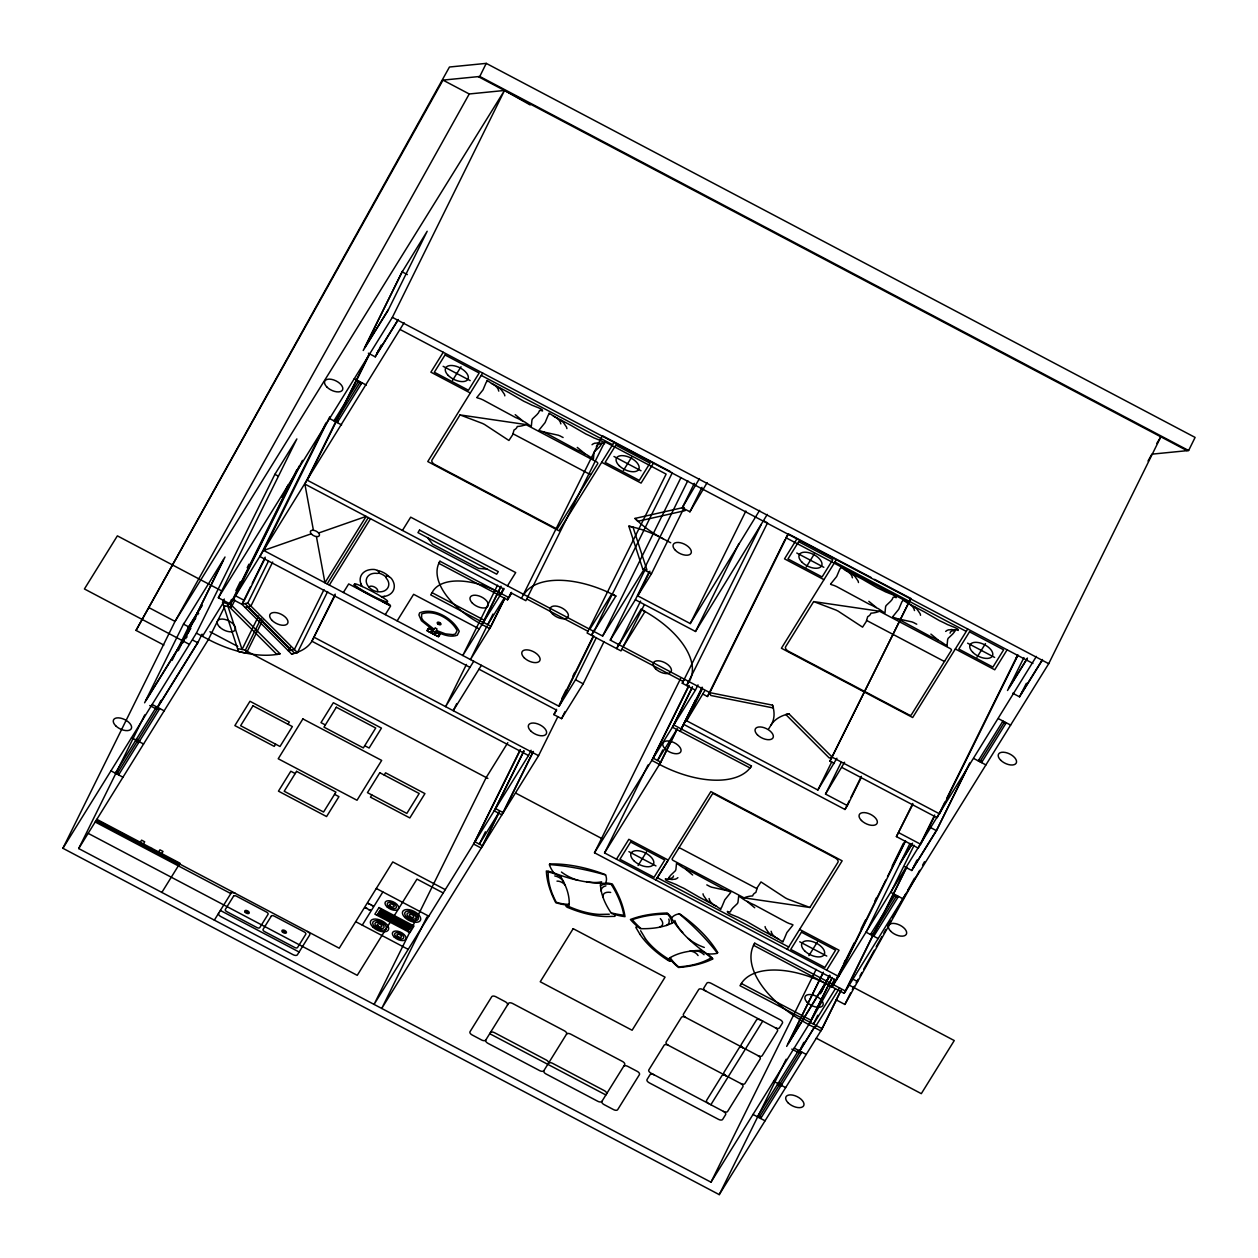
<?xml version="1.0" encoding="UTF-8"?>
<svg xmlns="http://www.w3.org/2000/svg" width="1258" height="1258" viewBox="0 0 1258 1258"><rect width="100%" height="100%" fill="white"/><g stroke="black" fill="none" stroke-linecap="round" stroke-linejoin="round"><path stroke-width="1.5" d="M593.399 459.013L594.028 452.723A6.699 3.507 26.3 0 0 594.389 451.764L599.233 447.156A20.207 10.583 26.3 0 1 600.443 445.772L601.654 443.288A3.381 1.777 26.3 0 1 604.595 443.744L604.296 442.501A8.948 4.686 26.3 0 1 602.802 441.605A15.961 8.366 26.3 0 1 600.679 440.583L597.141 439.199A23.996 12.564 26.3 0 0 593.98 437.941A67.618 35.428 26.3 0 0 585.976 434.057L573.271 426.698A15.096 7.91 26.3 0 1 571.557 425.66L552.828 415.769A5.346 2.799 26.3 0 0 551.051 414.401A2.862 1.494 26.3 0 1 549.683 413.457A2.485 1.305 26.3 0 1 548.975 413.19M947.038 645.684L947.667 639.41A6.699 3.507 26.3 0 0 948.045 638.451L952.888 633.843A20.207 10.583 26.3 0 1 954.083 632.459L955.294 629.975A3.381 1.777 26.3 0 1 958.234 630.431L957.951 629.173A8.948 4.686 26.3 0 1 956.442 628.292A15.961 8.366 26.3 0 1 954.335 627.27L950.781 625.871A23.996 12.564 26.3 0 0 947.62 624.628A67.618 35.428 26.3 0 0 939.616 620.744L926.91 613.369A15.096 7.91 26.3 0 1 925.196 612.347L906.468 602.456A5.346 2.799 26.3 0 0 904.691 601.088A2.862 1.494 26.3 0 1 903.323 600.129A2.485 1.305 26.3 0 1 902.631 599.862M436.903 629.047L435.551 632.805A2.516 1.321 26.3 0 1 435.331 634.016A2.516 1.321 26.3 0 1 433.114 633.812M163.839 645.055L136.037 630.4L449.452 67.02L486.248 63.372L1195.1 437.422L1188.621 450.521L1151.841 454.169L1148.019 461.026M841.35 989.952L822.197 1028.714L719.246 1194.628L62.9 848.285L175.035 621.405L469.234 93.973L504.505 90.466L530.168 104.933M183.825 623.386L144.591 702.797L190.839 628.277M834.51 979.337L810.168 1022.361L710.99 1182.19L78.704 848.552L144.764 714.89M172.11 660.371L188.26 627.553L201.642 605.979M186.986 632.617L189.596 627.349M182.363 643.153L184.045 639.756M223.389 560.014L185.807 636.171L186.907 636.752M182.3 643.404L225.009 557.011L183.589 624.172L190.461 627.805M149.749 705.518L156.621 709.135L160.882 700.517M62.9 848.285L196.405 633.136L274.889 474.329L296.857 438.932L218.373 597.739L230.403 604.092L280.047 653.783L276.933 654.49L227.289 604.799L230.403 604.092L404.117 322.74M156.621 709.135L197.805 642.775L202.066 634.142M136.037 630.4L442.989 80.119L479.77 76.471L486.248 63.372M262.78 620.068L246.379 653.216L238.548 651.66L222.572 602.535L224.301 599.044M224.82 606.34L208.435 639.489L78.704 848.552M229.789 602.975L231.535 599.453M235.891 590.647L240.231 581.825M247.197 567.735L248.942 564.213M282.028 497.272L288.129 484.943M223.578 605.601L231.409 607.174L230.403 604.092L296.825 469.721M299.215 466.01L233.155 599.673L241.898 604.296L291.541 653.987L297.454 652.65L327.646 591.574M302.486 460.381L235.561 595.805L244.304 600.412L264.998 558.536M231.409 607.174L234.884 600.113M325.979 422.877L259.919 556.539L469.957 667.369M596.386 637.554L575.519 679.76L559.055 706.304L263.693 550.454L329.753 416.791M402.45 271.083L363.216 350.495L387.92 310.679L427.17 231.268L402.198 271.87L364.836 347.491L388.172 309.893M268.504 561.068L247.81 602.959L241.898 604.296L250.531 586.841M252.245 583.35L265.186 557.168M313.415 530.278L304.876 484.078L369.207 353.938M369.868 353.577L307.282 480.21L602.629 636.061L643.829 569.701L687.812 480.698M218.373 597.739L392.37 317.346L504.505 90.466L175.035 621.405L148.774 607.551M272.687 562.027L250.908 606.057L245.011 607.394M368.358 353.215L375.246 356.847L378.658 349.944M381.205 345.054L376.865 353.844L398.173 319.516M258.582 616.011L242.039 649.474L228.044 606.498M246.379 653.216L245.389 650.15L261.066 618.433M290.189 647.351L288.444 650.873L294.356 649.537L323.966 589.64M335.194 594.106L311.905 641.234A79.223 41.514 26.3 0 1 291.541 653.987M531.112 750.255L528.502 755.523L311.905 641.234L335.021 595.474M497.555 585.159L462.787 655.512L503.971 589.137L304.876 484.078M504.332 598.902L489.661 628.575L482.003 624.534L500.983 586.149M484.251 620.556L500.794 587.093M503.342 588.728L499.851 595.773L507.509 599.814L511.629 593.178L525.844 600.679L604.878 441.778L666.127 474.109L587.109 633.01L621.012 650.905L644.316 604.752M503.813 588.335L501.219 593.572A56.83 29.783 26.3 0 0 432.076 592.675L430.692 594.892L483.214 622.6M466.451 664.428L445.584 706.634L473.731 661.283M486.956 626.138L470.445 659.554L491.029 626.358L504.961 598.179M492.979 614.061L487.758 624.628L504.222 598.085M507.509 599.814L511 592.77M511.471 592.376L508.877 597.613L439.97 561.241L438.696 563.285L499.961 595.616M456.717 703.631L453.242 710.676L481.389 665.325M521.472 598.383L602.362 435.693L670.671 471.734M426.918 916.988L381.724 1008.444L538.566 755.696L557.687 717.013M520.167 749.784L473.59 844.024L481.248 848.065L499.363 811.41M520.246 750.193L474.958 841.806L482.616 845.848L499.159 812.369M523.784 750.932L494.19 810.828L501.848 814.87L533.188 751.451M524.02 751.026L495.558 808.627L503.216 812.668L533.408 751.576M485.431 831.79L479.345 844.118L498.561 813.14M594.075 630.085L591.48 635.321L615.854 596.056L611.813 593.918L589.845 629.314M593.886 631.453L672.37 472.646M604.044 641.596L583.177 683.802L561.555 718.648L553.897 714.607L556.508 709.323M561.728 698.772L566.069 689.982M573.019 675.908L574.764 672.401M559.26 704.905L593.147 636.312M559.055 706.304L593.823 635.966M561.555 718.648L565.031 711.603M602.629 636.061L680.861 477.788M871.149 577.532L788.326 533.832L709.842 692.639L710.754 695.47L773.418 707.987L772.506 705.14L709.842 692.639L610.287 640.102L645.055 569.764M610.287 640.102L635.353 599.736L649.254 571.604M759.628 510.355L690.265 623.575L637.743 595.867L649.914 571.242M699.464 478.606L682.261 507.76L685.123 510.622L637.853 521.284L634.991 518.422L682.261 507.76L694.337 483.324M637.743 595.867L651.471 573.742L684.258 507.43M619.235 643.357L616.64 648.593L641.014 609.328L645.055 611.467L623.087 646.864M619.046 644.725L640.605 601.104M682.261 507.76L689.919 511.802L701.995 487.365M707.122 482.647L689.919 511.802M690.265 623.575L745.884 511.015M635.353 599.736L695.517 631.485L738.965 543.55M885.805 880.081L836.255 980.328L594.499 852.767L680.547 678.644M698.017 684.887L695.407 690.155L682.276 683.236L684.022 679.713M761.294 524.334L682.276 683.236M767.286 514.396L695.517 631.485M688.378 682.056L686.648 685.547L767.537 522.856L764.125 521.064M905.587 841.036L838.661 976.46L604.563 852.924L648.027 764.99M688.912 685.358L651.817 760.398L659.475 764.439A79.238 41.514 26.3 0 0 751.451 765.98L750.177 768.025L672.401 727.218L692.435 686.695M688.881 685.956L653.185 758.181L660.843 762.222L677.386 728.759M691.9 688.362L673.785 725.001L751.451 765.98M662.793 749.925L657.572 760.492L676.788 729.53L659.475 764.439M695.737 699.542L680.059 731.26L702.436 687.686M681.443 729.042L702.137 687.167M836.916 758.228L817.857 790.024L686.585 720.755L702.231 689.085M686.585 720.755L704.779 690.705M703.065 694.196L707.436 696.507L785.071 539.446M834.321 763.464L829.95 761.169L910.839 598.478L874.609 579.356M829.95 761.169L910.839 598.478M817.857 790.024L831.758 761.876M861.195 777.68L847.389 805.607L825.515 794.065L841.162 762.395M825.515 794.065L844.59 762.238M684.179 724.624L844.983 809.476L849.307 800.748M851.021 797.258L861.368 776.312M710.99 1182.19L816.159 969.399M800.308 1018.76L786.659 1046.389L829.557 976.57M802.022 1015.316L823.345 972.167M823.046 973.047L788.279 1043.385L829.84 975.721M719.246 1194.628L786.171 1059.205M934.663 814.995L918.277 848.144L896.404 836.601L912.789 803.453M896.404 836.601L912.6 804.806M820.373 993.804L829.069 976.224M821.238 992.483L829.745 975.123M840.674 990.785L820.829 1030.931L808.8 1024.578L832.088 977.45M822.197 1028.714L810.168 1022.361L831.931 978.315M791.817 1049.109L798.704 1052.742L803.815 1042.379M817.794 1015.285L813.439 1024.091L835.406 988.694M810.168 1022.361L739.987 985.706L741.355 983.489A75.04 39.312 26.3 0 1 832.136 986.964L835.611 979.919M843.458 964.068L845.203 960.546M833.504 984.762L843.002 965.562M844.716 962.071L854.213 942.871M861.101 928.907L865.425 920.18M874.908 900.995L876.637 897.504M892.158 866.086L903.37 843.395M887.535 876.574L904.927 841.398M909.99 843.442L866.117 932.209L878.147 938.562M914.11 845.282L890.821 892.394L902.851 898.747M906.782 867.202L845.533 991.1L754.753 943.201L753.479 945.245L844.165 993.317L905.98 868.24M934.49 816.363L920.683 844.275L898.81 832.733M836.193 999.874L844.889 1004.45L850.55 992.987M944.915 802.022L937.163 817.731L841.979 767.506M946.645 798.531L1017.376 655.434M904.911 866.872L911.783 870.505L916.909 860.142M969.776 763.071L936.738 829.903L913.402 867.501M911.783 870.505L936.487 830.689L969.761 763.354M1023.918 657.604L1007.516 690.5L1027.078 658.972M832.136 986.964L1036.388 656.393M1012.674 693.221L1019.546 696.838L1026.386 683.298M844.165 993.317L1048.716 663.689L1160.851 436.825L1156.7 443.508M384.602 602.881L389.98 604.941L386.206 602.378M720.944 909.22A2.485 1.305 26.3 0 0 720.236 908.952A2.862 1.494 26.3 0 0 718.868 907.993A5.346 2.799 26.3 0 1 717.091 906.625L698.363 896.75A15.096 7.91 26.3 0 0 696.665 895.712L683.943 888.337A67.618 35.428 26.3 0 1 675.939 884.468A23.996 12.564 26.3 0 1 672.778 883.21L669.24 881.811A15.961 8.366 26.3 0 0 667.117 880.804A8.948 4.686 26.3 0 0 665.624 879.908L665.403 878.697A3.381 1.777 26.3 0 0 668.297 879.106L669.476 876.622A20.207 10.583 26.3 0 0 670.687 875.238L675.53 870.63A6.699 3.507 26.3 0 1 675.892 869.671L676.521 863.397L678.77 864.686A22.754 11.92 26.3 0 0 681.254 866.432A11.857 6.211 26.3 0 1 683.094 867.674A14.451 7.579 26.3 0 1 687.135 869.687A22.786 11.935 26.3 0 0 692.262 872.14L725.017 889.846A14.451 7.564 26.3 0 1 727.155 890.774A4.482 2.343 26.3 0 1 728.193 891.089A7.595 3.978 26.3 0 0 729.546 891.482A8.664 4.545 26.3 0 0 730.819 891.985A1.918 1.006 26.3 0 0 730.709 892.52L724.828 899.8L721.605 907.458A3.255 1.698 26.3 0 0 720.976 908.103L720.661 908.622M852.311 989.637L854.229 986.209M856.132 982.781L858.05 979.353M859.969 975.925L861.872 972.497M863.79 969.069L874.31 950.215M876.213 946.787L881.952 936.502M883.871 933.074L885.774 929.646M887.692 926.218L890.57 921.06M892.472 917.632L898.212 907.348M900.13 903.92L905.854 893.636M907.773 890.208L914.472 878.21M844.889 1004.45L919.708 870.3M922.586 865.158L924.488 861.746M202.161 605.334L197.396 613.008L198.497 613.589M192.584 622.537L194.581 619.329M195.902 617.772L189.235 628.528L188.134 627.946L196.72 614.124L197.805 614.69M146.211 699.794L186.027 635.636M177.252 650.355L183.92 639.599M185.571 636.957L189.376 630.808M115.327 773.167L156.511 706.792M333.952 420.864L358.656 381.048M158.241 706.147L198.056 641.989M375.246 356.847L397.89 320.334M116.963 774.032L158.146 707.656M202.428 636.312L224.396 600.915M335.587 421.729L360.291 381.913M118.614 774.897L159.797 708.521M337.223 422.594L361.942 382.778M241.898 604.296L244.304 600.412M443.241 352.271L430.881 372.179L470.256 392.952M140.251 842.341L141.604 840.155L144.686 841.791L143.333 843.961M149.183 849.307L150.284 847.546M150.803 850.172L151.903 848.395M158.571 852.012L159.923 849.826L163.005 851.446L161.653 853.632M452.597 380.325L461.01 366.77M327.143 583.932L368.327 517.557M329.329 585.08L370.512 518.721M343.387 592.487L348.702 583.932L390.609 606.041L385.294 614.612M482.679 373.076L427.767 461.56L559.039 530.829L614.061 442.407M161.842 892.425L179.973 863.208L96.835 819.335M460.019 414.904L431.966 460.129A4.953 2.595 26.3 0 0 434.969 464.642L555.36 528.171A1.981 1.038 26.3 0 0 557.656 528.218L597.723 463.652A1.981 1.038 26.3 0 0 596.528 461.843L525.844 424.544L460.019 414.904L482.695 423.521A5.755 3.019 26.3 0 0 484.346 424.355L508.924 440.473L512.651 434.796L514.066 429.937A17.832 9.341 26.3 0 0 517.274 426.493A37.142 19.468 26.3 0 0 525.844 424.544M402.45 530.436L410.69 517.164L515.701 572.579L507.461 585.851M275.628 744.17L274.244 746.387L234.869 725.599L249.965 701.272L289.356 722.045L287.972 724.262M397.151 620.87L413.63 594.311L479.267 628.937M214.347 920.133L232.07 891.576M427.044 630.447L428.27 628.465M427.327 630.604L428.569 628.607M438.397 636.438L439.64 634.457M438.696 636.595L439.923 634.614M371.833 794.946L370.465 797.163L409.841 817.936L424.937 793.609L385.561 772.821L384.193 775.038M623.418 470.476L631.831 456.921M362.273 925.133L382.857 891.953M653.437 463.196L641.077 483.103L601.701 462.315M377.07 915.321L381.19 908.685M507.807 742.692L486.186 777.538L374.066 1004.403L528.502 755.523M407.702 931.486L411.806 924.85M553.897 714.607L556.649 710.172L478.984 669.193M788.326 533.832L785.92 537.701L908.449 602.346M594.499 852.767L695.407 690.155M485.761 1040.052L508.484 1003.412A3.57 1.871 26.3 0 1 512.635 1003.491L564.417 1030.821A3.57 1.871 26.3 0 1 566.572 1034.076A3.57 1.871 26.3 0 1 570.707 1034.139L622.506 1061.469A3.57 1.871 26.3 0 1 624.66 1064.724L601.922 1101.348A3.57 1.871 26.3 0 1 597.786 1101.285L546.003 1073.955A3.57 1.871 26.3 0 1 543.849 1070.7A3.57 1.871 26.3 0 1 539.698 1070.637L487.915 1043.307A3.57 1.871 26.3 0 1 485.761 1040.052A3.57 1.871 26.3 0 1 481.61 1039.989L472.159 1034.988A3.57 1.871 26.3 0 1 470.005 1031.733L491.752 996.698A3.57 1.871 26.3 0 1 495.888 996.761L505.339 1001.761A3.57 1.871 26.3 0 1 507.509 1005.016M796.88 538.959L784.52 558.866L823.911 579.639M604.563 852.924L660.843 762.222M707.436 696.507L709.842 692.639M616.483 859.214L628.843 839.306L668.218 860.079L655.858 879.987L710.88 791.565L842.152 860.834L787.241 949.334M806.236 567.012L814.649 553.457M638.089 865.488L646.502 851.933M836.318 559.763L781.407 648.247L912.679 717.516L967.701 629.094M813.659 601.591L785.605 646.801A4.953 2.595 26.3 0 0 788.609 651.329L908.999 714.859A1.981 1.038 26.3 0 0 911.295 714.906L951.362 650.339A1.981 1.038 26.3 0 0 950.167 648.53L879.484 611.231L813.659 601.591L836.35 610.209A5.755 3.019 26.3 0 0 837.985 611.042L862.563 627.144L866.29 621.468L867.705 616.624A17.832 9.341 26.3 0 0 870.929 613.181A37.142 19.468 26.3 0 0 879.484 611.231M543.849 1070.7L566.572 1034.076M768.701 728.838L771.091 724.97A69.332 36.325 26.3 0 1 788.908 713.805L832.356 757.285L939.553 813.863L1018.052 655.056L1015.646 658.925M844.983 809.476L847.389 805.607M809.9 907.49L837.954 862.28A4.953 2.595 26.3 0 0 834.95 857.752L714.56 794.223A1.981 1.038 26.3 0 0 712.264 794.191L672.197 858.758A1.981 1.038 26.3 0 0 673.392 860.566L744.076 897.866L809.9 907.49L787.225 898.888A5.755 3.019 26.3 0 0 785.574 898.039L760.996 881.937L757.269 887.613L755.854 892.457A17.832 9.341 26.3 0 0 752.646 895.916A37.142 19.468 26.3 0 0 744.076 897.866M977.057 657.163L985.47 643.609M710.849 1104.744L762.741 1021.119M808.91 955.624L817.323 942.069M1007.076 649.883L994.732 669.791L955.341 649.002M826.679 970.138L839.039 950.23L799.663 929.442M901.373 861.164L912.537 843.175M1009.136 687.497L1027.409 658.06M899.753 864.152L912.113 844.244M757.395 1116.758L798.594 1050.383M870.489 934.521L895.193 894.705M978.252 760.87L1002.972 721.038M800.324 1049.738L814.602 1026.717M1021.166 693.85L1042.473 659.506M798.704 1052.742L814.146 1027.849M1019.546 696.838L1042.206 660.34M759.046 1117.623L800.23 1051.263M814.807 1027.755L839.526 987.923M872.124 935.386L896.844 895.57M979.888 761.735L1004.607 721.903M760.681 1118.488L801.865 1052.128M873.775 936.251L898.479 896.435M981.539 762.6L1006.243 722.768M354.52 584.168L354.237 584.64A1.651 0.865 26.3 0 0 354.772 585.851A26.041 13.634 26.3 0 0 358.75 588.681L363.263 591.386A122.136 64.001 26.3 0 0 376.299 598.305L381.111 600.522A26.041 13.634 26.3 0 0 385.781 602.283A1.651 0.865 26.3 0 0 387.197 602.11L387.48 601.639A1.651 0.865 26.3 0 0 386.945 600.428A26.041 13.634 26.3 0 0 382.951 597.597L378.438 594.892A122.136 64.001 26.3 0 0 365.418 587.973L360.59 585.756A26.041 13.634 26.3 0 0 355.935 583.995A1.651 0.865 26.3 0 0 354.52 584.168A1.651 0.865 26.3 0 0 355.055 585.395A26.041 13.634 26.3 0 0 359.033 588.209L363.546 590.93A122.136 64.001 26.3 0 0 376.582 597.833L381.41 600.066A26.041 13.634 26.3 0 0 386.064 601.827A1.651 0.865 26.3 0 0 387.48 601.639M902.898 600.459L902.599 600.821A3.255 1.698 26.3 0 1 901.97 601.623L898.731 609.281L892.85 616.562A1.918 1.006 26.3 0 1 892.645 616.986M434.969 628.088L432.186 631.029A2.516 1.321 26.3 0 0 431.164 631.815A2.516 1.321 26.3 0 0 432.485 633.466L427.138 630.808M549.259 413.788L548.944 414.291A3.255 1.698 26.3 0 1 548.315 414.936L545.091 422.609L539.21 429.89A1.918 1.006 26.3 0 1 539.006 430.299M782.791 941.346L783.042 940.921A3.255 1.698 26.3 0 1 783.671 940.213L786.895 932.555L792.776 925.275A1.918 1.006 26.3 0 1 792.98 924.85A8.664 4.545 26.3 0 1 791.612 924.237A7.595 3.978 26.3 0 1 790.26 923.844A4.482 2.343 26.3 0 0 789.222 923.529A14.451 7.564 26.3 0 0 787.083 922.601L754.328 904.895A22.786 11.935 26.3 0 1 749.202 902.442A14.451 7.579 26.3 0 0 745.161 900.429A11.857 6.211 26.3 0 0 743.321 899.187A22.754 11.92 26.3 0 1 740.836 897.441L738.698 896.136L737.959 902.426A6.699 3.507 26.3 0 0 737.597 903.386L732.754 907.993A20.207 10.583 26.3 0 1 731.543 909.377L730.332 911.877A3.381 1.777 26.3 0 1 727.391 911.405L727.737 912.648A8.948 4.686 26.3 0 1 729.184 913.56A15.961 8.366 26.3 0 1 731.307 914.566L734.845 915.966A23.996 12.564 26.3 0 0 738.006 917.224A67.618 35.428 26.3 0 0 746.01 921.092L758.731 928.467A15.096 7.91 26.3 0 1 760.43 929.505L779.158 939.38A5.346 2.799 26.3 0 0 780.935 940.748A2.862 1.494 26.3 0 1 782.303 941.707A2.485 1.305 26.3 0 1 783.011 941.975M487.192 381.032L486.877 381.536A3.255 1.698 26.3 0 1 486.248 382.18L483.025 389.854L477.144 397.135A1.918 1.006 26.3 0 1 476.939 397.544M840.831 567.72L840.517 568.223A3.255 1.698 26.3 0 1 839.904 568.868L836.664 576.541L830.783 583.822A1.918 1.006 26.3 0 1 830.579 584.231M263.693 550.454L311.213 533.832M318.62 533.015L366.141 516.409L324.957 582.769L316.418 536.584M788.908 713.805L785.794 714.513L829.242 757.992L832.356 757.285M637.35 926.659L636.406 926.847A1.667 0.865 26.3 0 0 636.281 928.137L639.756 934.002M670.184 961.065L671.064 960.876M428.491 628.34L432.752 630.431M438.444 636.721L427.437 631.044M609.297 914.22L599.468 914.424A54.896 28.761 26.3 0 1 569.748 906.908L567.94 906.059M487.082 569.103L478.559 568.396L432.548 544.116L427.563 537.685M543.645 431.981L558.41 435.252A5.74 3.003 26.3 0 0 559.936 435.85A26.937 14.121 26.3 0 0 563.112 437.517M897.284 618.669L912.05 621.939A5.74 3.003 26.3 0 0 913.575 622.537A26.937 14.121 26.3 0 0 916.752 624.204M726.275 890.428L711.509 887.157A5.74 3.003 26.3 0 0 709.984 886.56A26.937 14.121 26.3 0 0 706.807 884.893M628.827 526.19L632.963 527.008L646.942 570L642.807 569.166L628.827 526.19A69.332 36.325 26.3 0 1 662.038 538.204L670.703 542.764M222.572 602.535L230.403 604.092M237.558 648.593L245.389 650.15M701.775 950.828L700.848 950.435A96.441 50.524 26.3 0 0 669.366 958.14A42.096 22.062 26.3 0 0 678.518 967.481A151.432 79.348 26.3 0 0 712.956 958.879A17.25 9.042 26.3 0 0 707.342 954.004M435.976 631.595C442.533 634.394 450.16 637.806 457.299 635.211L459.249 631.296C452.88 618.181 433.696 607.095 419.622 612.85L418.914 614.958L421.399 620.666L433.098 630.069M436.4 630.447L445.489 633.875L452.943 634.645L455.427 633.953L457.11 630.572C451.135 619.046 434.277 609.202 421.619 613.967L421.634 618.134L423.38 620.807L433.963 629.157M479.77 76.471L1188.621 450.521M478.244 76.612L1187.096 450.679M442.989 80.119L469.234 93.973M402.198 271.87L407.356 274.59M392.37 317.346L1048.716 663.689M400.642 329.785L1032.912 663.422M481.232 375.387L612.504 444.656M834.887 562.074L966.144 631.343M443.146 366.33L470.193 380.608M613.967 456.481L641.014 470.759M796.786 553.017L823.833 567.295M967.606 643.168L994.653 657.431M512.949 433.758L589.043 473.904A1.981 1.038 26.3 0 0 591.339 473.936M866.589 620.43L942.682 660.592A1.981 1.038 26.3 0 0 944.978 660.623M354.284 378.737L366.314 385.09M998.585 718.743L1010.63 725.08M358.137 381.882L361.423 383.611M1002.453 721.872L1005.74 723.602M642.807 569.166L651.471 573.742M334.455 420.03L337.742 421.76M978.771 760.036L982.058 761.766M329.565 418.552L341.61 424.905M973.881 758.558L985.91 764.911M526.882 599.028L588.131 631.359M622.05 649.254L683.298 681.569M274.889 474.329L278.332 476.137M929.615 827.056L936.487 830.689M432.076 592.675L484.582 620.383M483.371 622.333L491.029 626.358M575.519 679.76L583.177 683.802M435.441 628.104L436.636 628.717M428.947 628.623L432.626 630.557M439.435 634.158L435.755 632.208L439.891 634.331M433.051 633.812L438.02 636.438M894.69 895.539L897.96 897.269M314.311 637.366L538.566 755.696M222.383 591.276L117.371 535.861L84.428 588.964L189.439 644.379M871.008 933.688L874.279 935.433M756.97 888.651L680.877 848.505A1.981 1.038 26.3 0 0 678.581 848.458M197.522 612.615L198.622 613.196M628.906 851.65L655.953 865.929M799.726 941.786L826.773 956.064M209.944 631.752L237.731 646.423M246.426 650.999L487.868 778.419M515.654 793.09L602.503 838.913M188.26 627.553L189.345 628.135L178.322 650.575L177.236 650.009M852.704 979.007L857.626 981.617M196.405 633.136L208.435 639.489A79.238 41.514 26.3 0 0 280.047 653.783M657.415 877.738L788.687 947.007M849.244 985.14L954.256 1040.555L921.312 1093.658L816.3 1038.227M192.647 640.055L197.805 642.775M185.697 636.564L186.782 637.146M184.879 638.073L185.98 638.639M325.35 724.938L320.979 722.627L333.339 702.719L381.457 728.115L369.113 748.023L364.726 745.711M741.355 983.489L811.3 1020.411M295.19 773.544L290.802 771.233L278.458 791.156L326.577 816.552L338.937 796.644L334.565 794.333M775.353 1027.77L702.892 989.543A3.57 1.871 26.3 0 0 698.74 989.464L683.424 1014.152A3.57 1.871 26.3 0 0 685.594 1017.408L758.055 1055.651A3.57 1.871 26.3 0 0 762.191 1055.714L777.507 1031.025A3.57 1.871 26.3 0 0 775.353 1027.77A3.57 1.871 26.3 0 0 779.488 1027.849L782.445 1023.069A3.57 1.871 26.3 0 0 780.29 1019.813L710.974 983.237A3.57 1.871 26.3 0 0 706.839 983.158L703.867 987.939A3.57 1.871 26.3 0 0 706.037 991.194M152.139 704.48L164.169 710.833M155.992 707.625L159.279 709.355M794.207 1048.087L806.236 1054.424M798.075 1051.216L801.346 1052.946M445.269 889.642L392.763 861.934L339.235 948.217L96.379 820.059M443.209 892.96L416.964 879.106L357.241 975.343L88.139 833.346M136.43 739.154L139.717 740.883M131.54 737.675L143.569 744.013M135.408 740.805L138.679 742.534M778.513 1082.745L781.784 1084.475M773.623 1081.267L785.652 1087.62M777.475 1084.396L780.762 1086.141M376.299 888.478L428.805 916.186M740.758 1083.515A3.57 1.871 26.3 0 1 742.912 1086.77L727.596 1111.459A3.57 1.871 26.3 0 1 723.46 1111.396L650.999 1073.153A3.57 1.871 26.3 0 1 648.829 1069.898L664.145 1045.209A3.57 1.871 26.3 0 1 668.297 1045.288L740.758 1083.515A3.57 1.871 26.3 0 0 744.893 1083.594L760.209 1058.906A3.57 1.871 26.3 0 0 758.055 1055.651M380.498 909.786L411.13 925.951M379.806 910.902L410.438 927.067M115.846 772.333L119.117 774.063M379.13 912.003L409.762 928.168M110.956 770.855L122.985 777.208M378.438 913.104L409.07 929.269M377.746 914.22L408.378 930.385M757.914 1115.925L761.2 1117.654M753.023 1114.446L765.053 1120.799M355.7 921.674L408.205 949.381M95.734 821.112L178.872 864.985M95.183 821.993L230.827 893.573M489.708 1033.683L605.884 1094.979M220.354 910.446L299.121 952.007M669.209 959.492L667.526 958.47A54.896 28.761 26.3 0 1 645.37 938.672M946.928 645.7L944.789 644.395A22.754 11.92 26.3 0 0 942.305 642.649A11.857 6.211 26.3 0 1 940.481 641.407A14.451 7.579 26.3 0 1 936.424 639.394A22.786 11.935 26.3 0 0 931.313 636.941L898.542 619.235A14.451 7.564 26.3 0 1 896.404 618.307A4.482 2.343 26.3 0 1 895.366 617.992A7.595 3.978 26.3 0 0 894.013 617.599A8.664 4.545 26.3 0 0 892.755 617.096M593.289 459.013L591.15 457.708A22.754 11.92 26.3 0 0 588.665 455.962A11.857 6.211 26.3 0 1 586.826 454.72A14.451 7.579 26.3 0 1 582.784 452.707A22.786 11.935 26.3 0 0 577.658 450.27L544.903 432.563A14.451 7.564 26.3 0 1 542.764 431.62A4.482 2.343 26.3 0 1 541.726 431.305A7.595 3.978 26.3 0 0 540.374 430.912A8.664 4.545 26.3 0 0 539.1 430.409M559.543 875.772L560.549 876.433A96.441 50.524 26.3 0 1 569.135 905.241A42.096 22.062 26.3 0 1 555.769 902.709A151.432 79.348 26.3 0 1 546.349 870.976A17.25 9.042 26.3 0 1 553.756 872.958M938.389 640.259L930.904 634.095M876.323 607.504L868.838 601.34M584.734 453.572L577.265 447.408M522.668 420.832L515.198 414.653M747.252 901.577L754.721 907.757M685.185 868.822L692.655 875.002M914.519 606.938L916.311 608.495A7.611 3.978 26.3 0 0 917.192 609.438L920.054 613.589A4.89 2.563 26.3 0 0 920.29 614.171L920.541 615.288M852.452 574.183L854.245 575.739A7.611 3.978 26.3 0 0 855.125 576.683L857.987 580.85A4.89 2.563 26.3 0 0 858.223 581.416L858.475 582.533M560.879 420.251L562.672 421.807A7.611 3.978 26.3 0 0 563.537 422.751L566.414 426.918A4.89 2.563 26.3 0 0 566.65 427.484L566.902 428.601M498.813 387.495L500.605 389.068A7.611 3.978 26.3 0 0 501.47 389.996L504.348 394.163A4.89 2.563 26.3 0 0 504.584 394.729L504.835 395.845M771.107 934.914L769.314 933.342A7.611 3.978 26.3 0 0 768.449 932.398L765.572 928.247A4.89 2.563 26.3 0 0 765.336 927.665L765.084 926.548M709.04 902.159L707.248 900.586A7.611 3.978 26.3 0 0 706.383 899.643L703.505 895.492A4.89 2.563 26.3 0 0 703.269 894.91L703.018 893.809M247.81 602.959L297.454 652.65M245.027 603.588L294.671 653.279M247.543 606.828L290.975 650.307M645.417 938.672L640.636 930.763M614.8 914.755L615.083 915.604A1.667 0.865 26.3 0 1 613.951 916.359L606.702 916.547A68.53 35.9 26.3 0 1 567.814 907.474M565.723 905.288L565.99 906.09A1.667 0.865 26.3 0 0 567.83 907.427M808.8 1024.578A89.145 46.703 26.3 0 1 754.753 943.201M482.003 624.534A69.332 36.325 26.3 0 1 439.97 561.241M523.878 594.499A79.238 41.514 26.3 0 1 615.854 596.056M641.014 609.328A79.238 41.514 26.3 0 1 689.054 681.679M486.909 380.435A2.485 1.305 26.3 0 0 487.617 380.702A2.862 1.494 26.3 0 0 488.985 381.661A5.346 2.799 26.3 0 1 490.762 383.014L509.49 392.905A15.096 7.91 26.3 0 0 511.188 393.943L523.91 401.302A67.618 35.428 26.3 0 1 531.914 405.186A23.996 12.564 26.3 0 1 535.075 406.444L538.613 407.828A15.961 8.366 26.3 0 0 540.736 408.85A8.948 4.686 26.3 0 0 542.229 409.746L542.528 410.989A3.381 1.777 26.3 0 0 539.556 410.533L538.377 413.033A20.207 10.583 26.3 0 0 537.166 414.417L532.323 419.024A6.699 3.507 26.3 0 1 531.961 419.968L531.332 426.258L529.083 424.952A22.754 11.92 26.3 0 0 526.599 423.207A11.857 6.211 26.3 0 1 524.759 421.965A14.451 7.579 26.3 0 1 520.718 419.952A22.786 11.935 26.3 0 0 515.591 417.514L482.836 399.808A14.451 7.564 26.3 0 1 480.698 398.88A4.482 2.343 26.3 0 1 479.66 398.55A7.595 3.978 26.3 0 0 478.307 398.157A8.664 4.545 26.3 0 0 477.034 397.654M592.015 444.719A13.854 7.265 26.3 0 0 593.178 443.807A13.854 7.265 26.3 0 0 594.72 443.178A13.854 7.265 26.3 0 0 597.896 442.816A13.854 7.265 26.3 0 0 601.639 443.303M596.386 446.48A9.073 4.749 26.3 0 0 596.748 445.301A5.567 2.909 26.3 0 0 597.519 444.64L598.682 444.168A5.205 2.736 26.3 0 0 599.736 443.995A8.9 4.67 26.3 0 0 601.34 444.074M553.866 416.209A9.828 5.142 26.3 0 0 556.791 417.955A9.828 5.142 26.3 0 0 559.102 420.078A9.828 5.142 26.3 0 0 560.392 422.028A9.828 5.142 26.3 0 0 560.879 423.883M491.799 383.454A9.828 5.142 26.3 0 0 494.724 385.215A9.828 5.142 26.3 0 0 497.036 387.322A9.828 5.142 26.3 0 0 498.325 389.272A9.828 5.142 26.3 0 0 498.813 391.128M307.502 931.47A3.711 1.95 26.3 0 1 309.751 934.867L297.407 954.775A3.711 1.95 26.3 0 1 293.098 954.696L220.889 916.61A3.711 1.95 26.3 0 1 218.64 913.214M231 893.306A3.711 1.95 26.3 0 1 235.309 893.384M360.936 583.822A25.018 13.115 26.3 0 1 361.282 586.055M362.304 586.511A19.295 10.111 26.3 0 1 361.329 584.75A25.191 13.193 26.3 0 1 360.15 579.639A33.054 17.313 26.3 0 1 365.48 571.163A25.191 13.193 26.3 0 1 370.906 569.544A19.295 10.111 26.3 0 1 374.271 569.481A6.809 3.57 26.3 0 1 375.938 569.874A4.859 2.547 26.3 0 1 377.353 570.456A12.234 6.416 26.3 0 1 389.052 576.651A4.859 2.547 26.3 0 1 390.294 577.485A6.809 3.57 26.3 0 1 391.49 578.617A19.295 10.111 26.3 0 1 393.109 581.322A25.191 13.193 26.3 0 1 394.289 586.432A33.054 17.313 26.3 0 1 388.958 594.908A25.191 13.193 26.3 0 1 383.533 596.512A19.295 10.111 26.3 0 1 381.378 596.622M382.652 601.843A1.903 0.991 26.3 0 1 383.155 601.355M377.353 570.456A3.444 1.808 26.3 0 1 378.532 571.242A2.044 1.069 26.3 0 1 379.145 572.61A3.444 1.808 26.3 0 1 378.532 573.145A4.859 2.547 26.3 0 1 377.479 573.365A6.809 3.57 26.3 0 1 375.953 573.302A12.973 6.793 26.3 0 0 373.83 573.365A17.895 9.372 26.3 0 0 370.088 574.529A24.515 12.847 26.3 0 0 366.22 580.661A17.895 9.372 26.3 0 0 367.006 584.231A12.973 6.793 26.3 0 0 369.522 587.753A7.925 4.151 26.3 0 0 376.598 591.512A12.973 6.793 26.3 0 0 381.19 591.747A17.895 9.372 26.3 0 0 384.948 590.584A24.515 12.847 26.3 0 0 388.801 584.451A17.895 9.372 26.3 0 0 388.03 580.897A12.973 6.793 26.3 0 0 387.039 579.183A6.809 3.57 26.3 0 1 386.222 578.004A4.859 2.547 26.3 0 1 385.907 577.045A3.444 1.808 26.3 0 1 386.096 576.306A2.044 1.069 26.3 0 1 387.7 576.101A3.444 1.808 26.3 0 1 389.036 576.651M369.019 587.219A4.749 2.485 26.3 0 1 374.664 587.093A4.749 2.485 26.3 0 1 377.353 591.637M382.322 597.204A25.018 13.115 26.3 0 1 384.618 596.371M378.627 573.098A8.885 4.655 26.3 0 1 385.892 576.95M432.485 633.372A2.343 1.227 26.3 0 1 432.107 631.044A2.343 1.227 26.3 0 1 435.567 632.868A2.343 1.227 26.3 0 1 433.192 633.749M677.905 877.675A13.854 7.265 26.3 0 0 676.741 878.603A13.854 7.265 26.3 0 0 675.2 879.232A13.854 7.265 26.3 0 0 672.024 879.594A13.854 7.265 26.3 0 0 668.281 879.106M673.533 875.93A9.073 4.749 26.3 0 0 673.172 877.093A5.567 2.909 26.3 0 0 672.401 877.754L671.237 878.241A5.205 2.736 26.3 0 0 670.184 878.414A8.9 4.67 26.3 0 0 668.58 878.32M716.054 906.2A9.828 5.142 26.3 0 0 713.129 904.439A9.828 5.142 26.3 0 0 710.817 902.332A9.828 5.142 26.3 0 0 709.528 900.366A9.828 5.142 26.3 0 0 709.04 898.526M778.12 938.94A9.828 5.142 26.3 0 0 775.195 937.194A9.828 5.142 26.3 0 0 772.884 935.087A9.828 5.142 26.3 0 0 771.594 933.121A9.828 5.142 26.3 0 0 771.107 931.266M663.045 538.723A69.332 36.325 26.3 0 1 634.991 518.422M772.506 705.14A69.332 36.325 26.3 0 1 771.091 724.97M660.324 918.607A11.196 5.865 26.3 0 1 659.617 926.942M667.526 914.094A144.843 75.889 26.3 0 0 632.334 919.692A63.844 33.447 26.3 0 0 640.888 928.498M671.63 917.821A15.206 7.957 26.3 0 0 667.227 913.025A153.665 80.512 26.3 0 0 630.4 919.504A41.797 21.905 26.3 0 0 640.259 928.64A96.441 50.524 26.3 0 0 673.203 922.554M711.635 957.542A121.979 63.922 26.3 0 1 678.675 966.867A28.714 15.049 26.3 0 1 670.247 957.605M693.818 950.812A7.674 4.026 26.3 0 1 704.071 954.728M706.996 953.658A1.683 0.881 26.3 0 0 708.584 953.957A39.753 20.836 26.3 0 0 717.343 953.312M706.886 953.753A93.784 49.141 26.3 0 1 671.63 918.34A1.683 0.881 26.3 0 1 671.992 917.569A25.993 13.618 26.3 0 1 679.163 913.827A1.667 0.865 26.3 0 1 680.264 914.251A102.118 53.512 26.3 0 1 717.752 952.605M707.987 954.036A1.683 0.881 26.3 0 1 706.493 953.674M689.887 951.19A5.913 3.098 26.3 0 1 698.064 955.577M717.469 952.589A1.683 0.881 26.3 0 1 717.532 952.998M700.391 950.277A24.374 12.769 26.3 0 1 711.918 958.863M679.178 913.811A193.653 101.473 26.3 0 1 717.202 952.919M666.976 913.528A19.074 10.001 26.3 0 1 671.646 923.466M668.831 919.063A15.458 8.098 26.3 0 1 666.331 925.526M682.764 932.477A34.925 18.304 26.3 0 1 674.854 920.463M704.307 947.447A27.424 14.373 26.3 0 1 688.157 938.405M670.168 961.065A1.667 0.865 26.3 0 1 667.998 960.279M667.951 960.326A68.53 35.9 26.3 0 1 639.693 934.002M606.545 1093.925A3.57 1.871 26.3 0 0 604.375 1090.67L552.592 1063.34A3.57 1.871 26.3 0 0 548.457 1063.277A3.57 1.871 26.3 0 0 546.286 1060.022L494.504 1032.692A3.57 1.871 26.3 0 0 490.368 1032.614M601.922 1101.348A3.57 1.871 26.3 0 0 604.092 1104.618L613.542 1109.603A3.57 1.871 26.3 0 0 617.678 1109.666L639.426 1074.631A3.57 1.871 26.3 0 0 637.256 1071.376L627.805 1066.391A3.57 1.871 26.3 0 0 623.669 1066.312M603.242 897.19A11.196 5.865 26.3 0 1 610.68 892.425M611.246 884.405A144.843 75.889 26.3 0 1 623.842 915.211A63.844 33.447 26.3 0 1 611.278 912.868M605.68 883.022A15.206 7.957 26.3 0 1 612.394 884.091A153.665 80.512 26.3 0 1 625.006 916.657A41.797 21.905 26.3 0 1 611.467 913.434A96.441 50.524 26.3 0 1 600.459 884.17M548.268 871.338A121.979 63.922 26.3 0 0 556.256 902.253A28.714 15.049 26.3 0 0 569.198 904.282M554.747 875.93A7.674 4.026 26.3 0 1 563.6 882.094M554.495 873.477A1.683 0.881 26.3 0 1 553.394 872.47M556.995 881.135A5.913 3.098 26.3 0 1 565.235 885.412M549.966 864.199A1.667 0.881 26.3 0 0 549.353 864.655A39.753 20.836 26.3 0 0 553.174 871.967A1.683 0.881 26.3 0 0 554.259 873.052A93.784 49.141 26.3 0 0 605.192 883.289A1.683 0.881 26.3 0 0 605.743 882.613A25.993 13.618 26.3 0 0 605.617 875.018A1.667 0.865 26.3 0 0 604.658 874.341A102.118 53.512 26.3 0 0 549.809 863.979M546.9 871.778A24.374 12.769 26.3 0 1 560.769 876.59M549.777 864.576A193.653 101.473 26.3 0 1 605.617 874.986M600.396 885.868A19.074 10.001 26.3 0 1 612.048 884.547M601.167 891.136A15.458 8.098 26.3 0 1 605.931 885.868M601.591 881.795A34.925 18.304 26.3 0 1 586.338 881.591M578.082 880.317A27.424 14.373 26.3 0 1 561.43 872.046M685.594 1017.408A3.57 1.871 26.3 0 0 681.443 1017.345L666.127 1042.033A3.57 1.871 26.3 0 0 668.297 1045.288M760.65 1020.018A3.57 1.871 26.3 0 0 756.498 1019.939L741.182 1044.627A3.57 1.871 26.3 0 0 743.352 1047.883A3.57 1.871 26.3 0 0 739.201 1047.82L723.885 1072.508A3.57 1.871 26.3 0 0 726.055 1075.763A3.57 1.871 26.3 0 0 721.903 1075.7L706.587 1100.388A3.57 1.871 26.3 0 0 708.757 1103.643M723.46 1111.396A3.57 1.871 26.3 0 1 725.614 1114.651L722.642 1119.431A3.57 1.871 26.3 0 1 718.507 1119.353L649.207 1082.792A3.57 1.871 26.3 0 1 647.037 1079.537L650.009 1074.757A3.57 1.871 26.3 0 1 654.144 1074.819M840.564 567.122A2.485 1.305 26.3 0 0 841.256 567.389A2.862 1.494 26.3 0 0 842.624 568.333A5.346 2.799 26.3 0 1 844.401 569.701L863.13 579.592A15.096 7.91 26.3 0 0 864.844 580.63L877.549 587.989A67.618 35.428 26.3 0 1 885.553 591.873A23.996 12.564 26.3 0 1 888.714 593.131L892.268 594.515A15.961 8.366 26.3 0 0 894.375 595.537A8.948 4.686 26.3 0 0 895.885 596.434L896.168 597.676A3.381 1.777 26.3 0 0 893.211 597.22L892.016 599.704A20.207 10.583 26.3 0 0 890.821 601.088L885.978 605.696A6.699 3.507 26.3 0 1 885.601 606.655L884.972 612.945L882.723 611.64A22.754 11.92 26.3 0 0 880.238 609.894A11.857 6.211 26.3 0 1 878.414 608.652A14.451 7.579 26.3 0 1 874.357 606.639A22.786 11.935 26.3 0 0 869.247 604.202L836.476 586.495A14.451 7.564 26.3 0 1 834.337 585.552A4.482 2.343 26.3 0 1 833.299 585.237A7.595 3.978 26.3 0 0 831.947 584.844A8.664 4.545 26.3 0 0 830.689 584.341M945.654 631.406A13.854 7.265 26.3 0 0 946.818 630.494A13.854 7.265 26.3 0 0 948.359 629.849A13.854 7.265 26.3 0 0 951.551 629.487A13.854 7.265 26.3 0 0 955.294 629.975M950.026 633.151A9.073 4.749 26.3 0 0 950.403 631.988A5.567 2.909 26.3 0 0 951.158 631.327L952.337 630.84A5.205 2.736 26.3 0 0 953.375 630.683A8.9 4.67 26.3 0 0 954.979 630.761M907.505 602.896A9.828 5.142 26.3 0 0 910.43 604.642A9.828 5.142 26.3 0 0 912.742 606.765A9.828 5.142 26.3 0 0 914.047 608.715A9.828 5.142 26.3 0 0 914.519 610.57M845.439 570.141A9.828 5.142 26.3 0 0 848.364 571.887A9.828 5.142 26.3 0 0 850.675 574.01A9.828 5.142 26.3 0 0 851.98 575.96A9.828 5.142 26.3 0 0 852.452 577.815M245.829 911.594L248.093 912.553L245.829 911.594M283.019 931.235L285.283 932.178L283.019 931.235M365.15 907.71L367.399 908.653L365.15 907.663M367.839 903.354L370.104 904.313L367.855 903.307M368.421 909.44L370.685 910.383L368.421 909.44M371.126 905.084L373.39 906.043L371.126 905.084M437.8 623.009C440.803 626.736 440.599 621.138 437.8 623.009M302.879 718.916L278.222 758.763L357.02 800.261L381.677 760.414L302.879 718.916M445.033 354.976L434.325 372.242L468.463 390.247L479.172 372.997L445.033 354.976M252.968 705.785L240.608 725.709L279.999 746.481L292.359 726.574L252.968 705.785M419.527 530.074L417.955 532.621L496.706 574.183L498.294 571.635L419.527 530.074M296.558 771.343L284.198 791.251L323.573 812.023L335.933 792.115L296.558 771.343M336.326 707.232L323.982 727.14L363.358 747.928L375.717 728.02L336.326 707.232M233.595 896.136L225.355 909.408A2.469 1.305 26.3 0 0 226.849 911.673L256.931 927.555A2.469 1.305 26.3 0 0 259.808 927.602L268.048 914.33A2.469 1.305 26.3 0 0 266.554 912.066L236.473 896.183A2.469 1.305 26.3 0 0 233.595 896.136M271.335 916.06L263.095 929.332A2.469 1.305 26.3 0 0 264.589 931.596L294.671 947.463A2.469 1.305 26.3 0 0 297.548 947.51L305.788 934.238A2.469 1.305 26.3 0 0 304.294 931.974L274.213 916.107A2.469 1.305 26.3 0 0 271.335 916.06M379.806 772.726L367.462 792.634L406.837 813.423L419.197 793.499L379.806 772.726M615.854 445.128L605.145 462.378L639.284 480.383L649.993 463.133L615.854 445.128M379.004 907.537L374.884 914.173L409.888 932.634L414.008 925.998L379.004 907.537M798.688 541.663L787.98 558.914L822.103 576.935L832.812 559.668L798.688 541.663M573.176 928.671L540.232 981.759L632.114 1030.255L665.057 977.151L573.176 928.671M630.635 842.011L619.927 859.261L654.066 877.282L664.774 860.016L630.635 842.011M969.509 631.815L958.8 649.065L992.924 667.07L1003.632 649.82L969.509 631.815M801.456 932.162L790.747 949.413L824.886 967.418L835.595 950.167L801.456 932.162M448.288 375.466A12.486 6.542 26.3 0 0 467.834 379.366A12.486 6.542 26.3 0 0 454.28 365.811A12.486 6.542 26.3 0 0 448.288 375.466M619.109 465.602A12.486 6.542 26.3 0 0 638.655 469.501A12.486 6.542 26.3 0 0 625.1 455.946A12.486 6.542 26.3 0 0 619.109 465.602M390.184 905.886A2.469 1.305 26.3 0 0 394.053 906.672A2.469 1.305 26.3 0 0 391.364 903.983A2.469 1.305 26.3 0 0 390.184 905.886M377.825 925.809A2.469 1.305 26.3 0 0 381.693 926.58A2.469 1.305 26.3 0 0 379.004 923.891A2.469 1.305 26.3 0 0 377.825 925.809M404.809 917.428A9.907 5.189 26.3 0 0 420.314 920.526A9.907 5.189 26.3 0 0 409.558 909.77A9.907 5.189 26.3 0 0 404.809 917.428M406.491 917.051A7.422 3.9 26.3 0 0 418.128 919.362A7.422 3.9 26.3 0 0 410.061 911.295A7.422 3.9 26.3 0 0 406.491 917.051M408.174 916.657A4.953 2.595 26.3 0 0 415.926 918.214A4.953 2.595 26.3 0 0 410.564 912.836A4.953 2.595 26.3 0 0 408.174 916.657M409.872 916.28A2.469 1.305 26.3 0 0 413.74 917.051A2.469 1.305 26.3 0 0 411.051 914.362A2.469 1.305 26.3 0 0 409.872 916.28M397.512 936.188A2.469 1.305 26.3 0 0 401.396 936.974A2.469 1.305 26.3 0 0 398.707 934.285A2.469 1.305 26.3 0 0 397.512 936.188M394.131 936.958A7.422 3.9 26.3 0 0 405.768 939.27A7.422 3.9 26.3 0 0 397.701 931.203A7.422 3.9 26.3 0 0 394.131 936.958M395.83 936.581A4.953 2.595 26.3 0 0 403.582 938.122A4.953 2.595 26.3 0 0 398.204 932.744A4.953 2.595 26.3 0 0 395.83 936.581M386.804 906.656A7.422 3.9 26.3 0 0 398.424 908.984A7.422 3.9 26.3 0 0 390.373 900.901A7.422 3.9 26.3 0 0 386.804 906.656M388.486 906.279A4.953 2.595 26.3 0 0 396.239 907.82A4.953 2.595 26.3 0 0 390.861 902.442A4.953 2.595 26.3 0 0 388.486 906.279M372.761 926.942A9.907 5.189 26.3 0 0 388.266 930.039A9.907 5.189 26.3 0 0 377.51 919.284A9.907 5.189 26.3 0 0 372.761 926.942M374.444 926.564A7.422 3.9 26.3 0 0 386.08 928.891A7.422 3.9 26.3 0 0 378.013 920.825A7.422 3.9 26.3 0 0 374.444 926.564M376.142 926.187A4.953 2.595 26.3 0 0 383.894 927.728A4.953 2.595 26.3 0 0 378.516 922.35A4.953 2.595 26.3 0 0 376.142 926.187M282.484 932.021A2.469 1.305 26.3 0 0 286.352 932.791A2.469 1.305 26.3 0 0 283.663 930.102A2.469 1.305 26.3 0 0 282.484 932.021M245.294 912.396A2.469 1.305 26.3 0 0 249.163 913.166A2.469 1.305 26.3 0 0 246.474 910.477A2.469 1.305 26.3 0 0 245.294 912.396M311.544 534.194A4.953 2.595 26.3 0 0 319.296 535.735A4.953 2.595 26.3 0 0 313.918 530.357A4.953 2.595 26.3 0 0 311.544 534.194M432.217 632.805A1.856 0.975 26.3 0 0 435.126 633.387A1.856 0.975 26.3 0 0 433.114 631.374A1.856 0.975 26.3 0 0 432.217 632.805M437.69 623.795A2.06 1.085 26.3 0 0 440.913 624.44A2.06 1.085 26.3 0 0 438.68 622.207A2.06 1.085 26.3 0 0 437.69 623.795M804.601 950.781A12.486 6.542 26.3 0 0 824.147 954.68A12.486 6.542 26.3 0 0 810.608 941.126A12.486 6.542 26.3 0 0 804.601 950.781M633.78 860.629A12.486 6.542 26.3 0 0 653.327 864.529A12.486 6.542 26.3 0 0 639.772 850.974A12.486 6.542 26.3 0 0 633.78 860.629M788.09 1102.794A9.907 5.189 26.3 0 0 803.595 1105.892A9.907 5.189 26.3 0 0 792.855 1095.136A9.907 5.189 26.3 0 0 788.09 1102.794M272.09 620.43A9.907 5.189 26.3 0 0 287.595 623.512A9.907 5.189 26.3 0 0 276.839 612.756A9.907 5.189 26.3 0 0 272.09 620.43M219.568 626.956A9.907 5.189 26.3 0 0 235.073 630.054A9.907 5.189 26.3 0 0 224.317 619.298A9.907 5.189 26.3 0 0 219.568 626.956M1000.629 760.146A9.907 5.189 26.3 0 0 1016.134 763.244A9.907 5.189 26.3 0 0 1005.394 752.473A9.907 5.189 26.3 0 0 1000.629 760.146M890.758 931.297A9.907 5.189 26.3 0 0 906.263 934.395A9.907 5.189 26.3 0 0 895.523 923.639A9.907 5.189 26.3 0 0 890.758 931.297M552.482 613.92A9.907 5.189 26.3 0 0 567.987 617.018A9.907 5.189 26.3 0 0 557.247 606.262A9.907 5.189 26.3 0 0 552.482 613.92M655.528 668.737A9.907 5.189 26.3 0 0 671.033 671.835A9.907 5.189 26.3 0 0 660.293 661.063A9.907 5.189 26.3 0 0 655.528 668.737M861.447 820.499A9.907 5.189 26.3 0 0 876.952 823.597A9.907 5.189 26.3 0 0 866.196 812.841A9.907 5.189 26.3 0 0 861.447 820.499M675.436 550.359A9.907 5.189 26.3 0 0 690.941 553.457A9.907 5.189 26.3 0 0 680.201 542.701A9.907 5.189 26.3 0 0 675.436 550.359M530.703 730.929A9.907 5.189 26.3 0 0 546.208 734.027A9.907 5.189 26.3 0 0 535.452 723.271A9.907 5.189 26.3 0 0 530.703 730.929M472.395 603.132A9.907 5.189 26.3 0 0 487.9 606.214A9.907 5.189 26.3 0 0 477.144 595.459A9.907 5.189 26.3 0 0 472.395 603.132M326.907 387.039A9.907 5.189 26.3 0 0 342.412 390.137A9.907 5.189 26.3 0 0 331.656 379.381A9.907 5.189 26.3 0 0 326.907 387.039M807.29 1002.437A9.907 5.189 26.3 0 0 822.795 1005.535A9.907 5.189 26.3 0 0 812.039 994.779A9.907 5.189 26.3 0 0 807.29 1002.437M524.193 657.761A9.907 5.189 26.3 0 0 539.698 660.859A9.907 5.189 26.3 0 0 528.942 650.087A9.907 5.189 26.3 0 0 524.193 657.761M665.152 748.872A9.907 5.189 26.3 0 0 680.657 751.97A9.907 5.189 26.3 0 0 669.901 741.198A9.907 5.189 26.3 0 0 665.152 748.872M757.442 734.845A9.907 5.189 26.3 0 0 772.947 737.943A9.907 5.189 26.3 0 0 762.191 727.187A9.907 5.189 26.3 0 0 757.442 734.845M115.689 725.772A9.907 5.189 26.3 0 0 131.194 728.854A9.907 5.189 26.3 0 0 120.453 718.098A9.907 5.189 26.3 0 0 115.689 725.772M801.944 562.153A12.486 6.542 26.3 0 0 821.474 566.053A12.486 6.542 26.3 0 0 807.935 552.498A12.486 6.542 26.3 0 0 801.944 562.153M972.764 652.289A12.486 6.542 26.3 0 0 992.295 656.189A12.486 6.542 26.3 0 0 978.755 642.634A12.486 6.542 26.3 0 0 972.764 652.289"/></g></svg>
